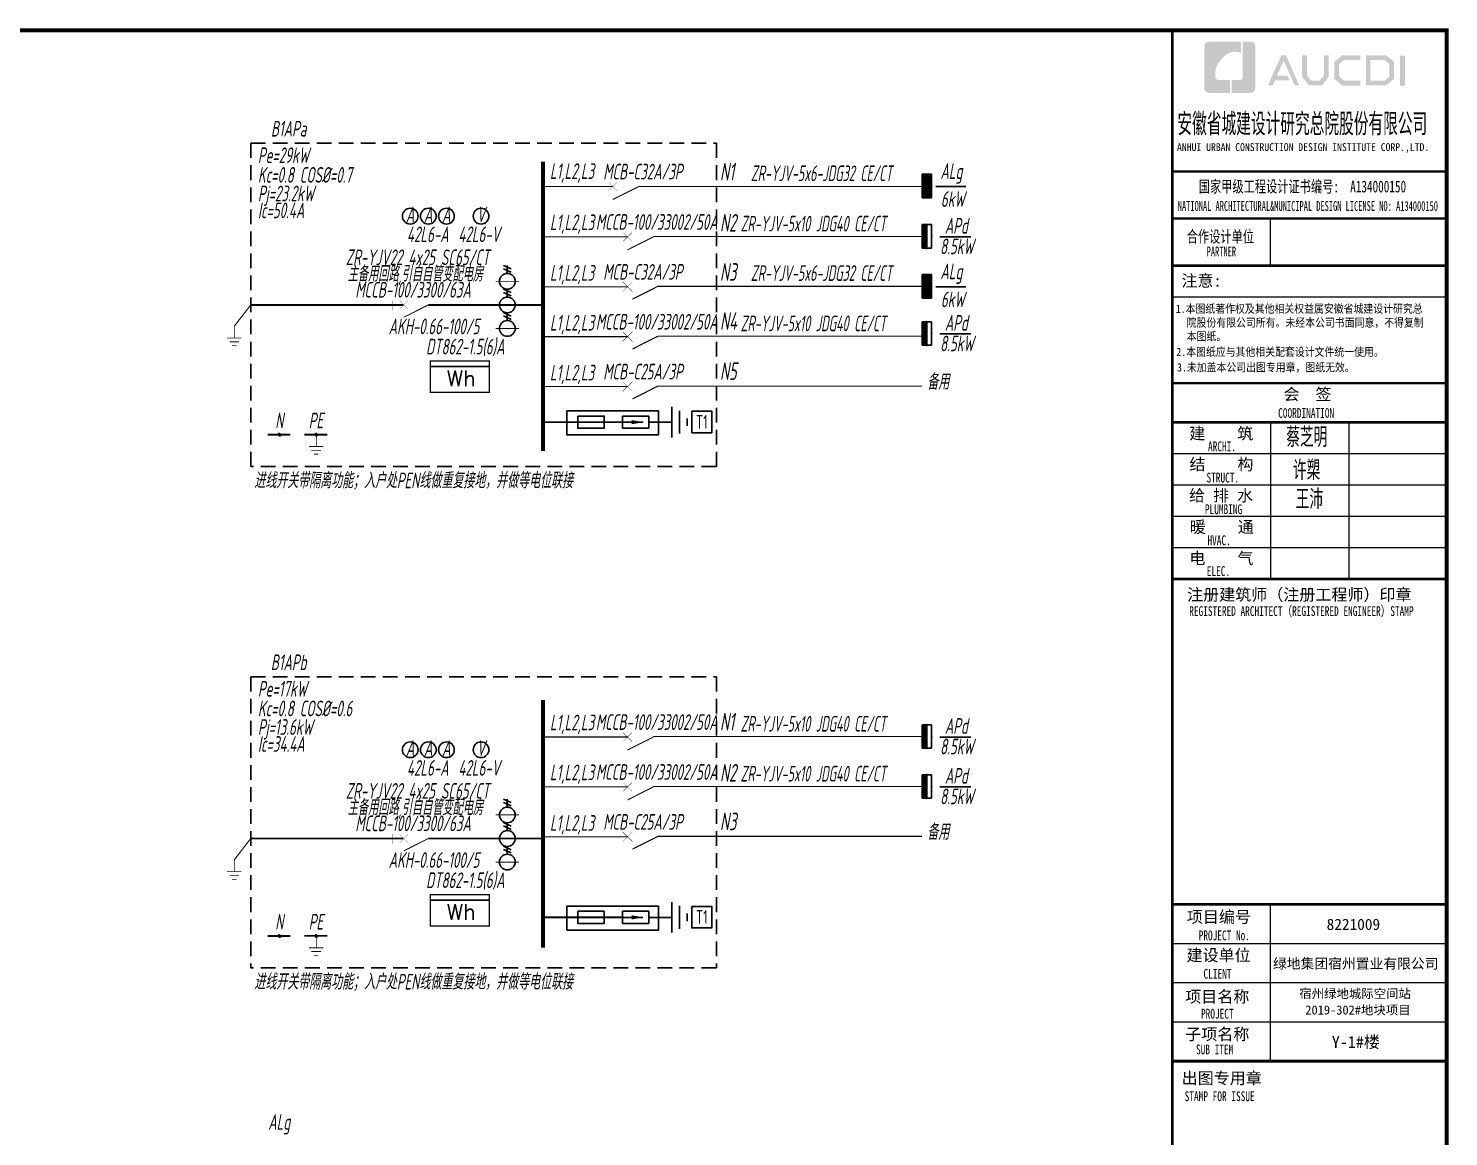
# Model space of a CAD drawing. Extents: x 3753737 to 4713801, y -857380 to 24339.
# Drawn here: x 4157610 to 4193861, y -659077 to -630804 of the extents above; entities that cross this region are included whole.
import ezdxf
from ezdxf.enums import TextEntityAlignment as Align

# ---------------------------------------------------------------- set-up
doc = ezdxf.new("R2010")
doc.units = 0
doc.header["$LTSCALE"] = 1000
doc.header["$MEASUREMENT"] = 0
doc.linetypes.add('DASH', pattern=[0.35, 0.25, -0.1])
doc.linetypes.add('DASH4', pattern=[0.1875, 0.125, -0.0625])
doc.layers.get('0').update_dxf_attribs({"linetype": 'CONTINUOUS'})
for name, color, linetype in [('!!电气', 1, 'CONTINUOUS'), ('DIM-照明', 7, 'CONTINUOUS'), ('ELEMENT', 3, 'CONTINUOUS'), ('EQUIP-箱柜', 3, 'CONTINUOUS'), ('PUB_TITLE', 4, 'CONTINUOUS'), ('WIRE-消防', 4, 'CONTINUOUS'), ('WIRE-照明', 2, 'CONTINUOUS'), ('图签文字', 4, 'CONTINUOUS'), ('照明平面文字层', 3, 'CONTINUOUS')]:
    doc.layers.add(name, color=color, linetype=linetype)
doc.layers.add('图框', color=147, linetype='CONTINUOUS', lineweight=20)
doc.layers.add('图签', color=147, linetype='CONTINUOUS', lineweight=18)
doc.styles.add('_SIMPLEX', font='SIMPLEX.shx', dxfattribs={"width": 0.8, "bigfont": 'GBCBIG.shx'})
doc.styles.add('_TCH_LABEL', font='COMPLEX', dxfattribs={"bigfont": 'GBCBIG'})
doc.styles.add('HT', font='simhei.ttf')
doc.styles.add('HZTXT', font='gbeitc.shx', dxfattribs={"width": 0.8, "height": 400, "bigfont": 'hztxt.shx'})
doc.styles.get("Standard").update_dxf_attribs({"font": 'gbenor.shx', "bigfont": 'gbcbig.shx'})
doc.styles.add('TSSD_Dimension', font='Tssdeng.shx', dxfattribs={"width": 0.7, "bigfont": 'tssdchn.shx'})
doc.styles.add('宋体', font='', dxfattribs={"height": 4})
doc.styles.add('建筑图签-1', font='simhei.ttf', dxfattribs={"width": 0.7})
doc.styles.add('建筑图签-2', font='TXT.shx', dxfattribs={"width": 0.5, "bigfont": 'HZTXT.shx'})
doc.styles.get('宋体').set_extended_font_data('SimSun')

# ---------------------------------------------------------------- blocks, each defined once
blk = doc.blocks.new('0114')
at = {"color": 3, "linetype": 'Continuous', "const_width": 0.3}
for points in [[(0, 0), (0, -4.58)], [(-2.75, -4.58), (2.75, -4.58)], [(-1.83, -6.01), (1.83, -6.01)], [(-0.86, -7.5), (0.86, -7.5)]]:
    blk.add_lwpolyline(points, dxfattribs=at)
blk = doc.blocks.new('*X28')
at = {"color": 0}
for p, q in [((197.1, 124.2), (199.7, 126.7)), ((197.2, 123.8), (200.1, 126.7)), ((197.2, 124.6), (199.2, 126.7)), ((197.3, 123.4), (200.4, 126.6)), ((197.3, 125.2), (198.6, 126.5)), ((197.4, 123.1), (200.7, 126.5)), ((197.5, 122.9), (201, 126.3)), ((197.7, 122.6), (201.2, 126.1)), ((197.9, 122.4), (201.4, 125.9)), ((198.1, 122.2), (201.6, 125.7)), ((198.4, 122), (201.8, 125.4)), ((198.7, 121.9), (201.9, 125.2)), ((199, 121.8), (202, 124.8)), ((199.4, 121.7), (202.1, 124.5)), ((199.8, 121.7), (202.1, 124.1)), ((200.3, 121.8), (202, 123.5)), ((201.2, 122.3), (201.6, 122.7))]:
    blk.add_line(p, q, dxfattribs=at)
blk = doc.blocks.new('HC000089')
at = {"color": 4, "linetype": 'Continuous', "const_width": 0.2}
blk.add_lwpolyline([(-1.8, -1.8, 0.198912), (0, -2.5, 0.198912), (1.8, -1.8, 0.198912), (2.5, 0, 0.198912), (1.8, 1.8, 0.198912), (0, 2.5, 0.198912), (-1.8, 1.8, 0.198912), (-2.5, 0, 0.198912)], format="xyb", close=True, dxfattribs=at)
at = {"color": 4}
blk.add_blockref('*X28', (-199.6, -124.2), dxfattribs=at)
blk = doc.blocks.new('A$C7C37685A')
at = {"layer": 'ELEMENT'}
for p, q in [((1135, -260), (1135, 260)), ((294, 104), (294, -104)), ((745, 104), (294, 104)), ((641, 0), (294, 0)), ((745, -104), (745, 104)), ((1264, -195), (1264, 195)), ((1394, -65), (1394, 65)), ((294, -104), (745, -104))]:
    blk.add_line(p, q, dxfattribs=at)
for points in [[(294, 0), (0, 0)], [(745, 0), (1135, 0)]]:
    blk.add_lwpolyline(points, dxfattribs=at)
for points in [[(658, 0), (450, -35), (450, 35), (658, 0)], [(450, 35), (658, 0), (450, -35), (450, 35)], [(450, -35), (450, 35), (658, 0), (450, 35)]]:
    blk.add_solid(points, dxfattribs=at)
blk = doc.blocks.new('A$C64190E90')
at = {"layer": 'DIM-照明', "color": 3}
blk.add_lwpolyline([(0, 104), (450, 104), (450, -104), (0, -104)], close=True, dxfattribs=at)
at = {"layer": 'DIM-照明'}
blk.add_blockref('A$C7C37685A', (466, 0), dxfattribs=at)
blk = doc.blocks.new('A$C5F6A5641')
at = {"layer": 'WIRE-照明', "color": 3}
for p, q in [((0, 0), (2337, 0)), ((0, -611), (0, 0)), ((2337, 0), (2337, -611)), ((2337, -611), (0, -611))]:
    blk.add_line(p, q, dxfattribs=at)
blk = doc.blocks.new('1107AA')
at = {"color": 3, "linetype": 'Continuous'}
for points, const_width in [([(0, -7.5), (-3.79, 0)], 0.3), ([(-1.25, 1.25), (1.25, -1.25)], 0.1), ([(1.25, 1.25), (-1.25, -1.25)], 0.1)]:
    blk.add_lwpolyline(points, dxfattribs=dict(at, const_width=const_width))
blk = doc.blocks.new('*X9')
at = {"color": 0}
for p, q in [((-250, 33), (-183, 100)), ((-250, 68), (-218, 100)), ((-247, 0), (-147, 100)), ((-212, 0), (-112, 100)), ((-177, 0), (-77, 100)), ((-141, 0), (-41, 100)), ((-106, 0), (-6, 100)), ((-71, 0), (29, 100)), ((-35, 0), (65, 100)), ((0, 0), (100, 100)), ((35, 0), (135, 100)), ((71, 0), (171, 100)), ((106, 0), (206, 100)), ((141, 0), (241, 100)), ((177, 0), (250, 73)), ((212, 0), (250, 38)), ((247, 0), (250, 3))]:
    blk.add_line(p, q, dxfattribs=at)
blk = doc.blocks.new('$equip$00001414')
for p, q in [((0.75, 0.6), (-0.75, 0.6)), ((-0.75, 0.6), (-0.75, 0)), ((-0.75, 0.3), (0.75, 0.3)), ((-0.75, 0), (0.75, 0)), ((0.75, 0), (0.75, 0.6))]:
    blk.add_line(p, q)
at = {"const_width": 0.3}
blk.add_lwpolyline([(-0.75, 0.15), (0.75, 0.15)], dxfattribs=at)
for p in [(-0.75, 0.3), (0, 0.6), (0, 0), (0.75, 0.3)]:
    blk.add_point(p)
at = {"xscale": 0.00300000000061118, "yscale": 0.00300000000061118, "zscale": 0.00300000000061118}
blk.add_blockref('*X9', (0, 0), dxfattribs=at)
at = {"style": '_TCH_LABEL', "flags": 9}
blk.add_attdef('A', (0, 0), '', height=0.00002, dxfattribs=at)
blk = doc.blocks.new('0923')
at = {"color": 3, "linetype": 'Continuous'}
for p, q in [((-5, -3.75), (-2.5, -3.75)), ((-4.61, -5), (-3.5, -2.5)), ((-3.56, -5), (-2.45, -2.5)), ((2.5, -3.75), (5, -3.75)), ((2.89, -5), (4, -2.5)), ((3.94, -5), (5.05, -2.5)), ((10, -3.75), (12.5, -3.75)), ((10.39, -5), (11.5, -2.5)), ((11.44, -5), (12.55, -2.5))]:
    blk.add_line(p, q, dxfattribs=at)
at = {"color": 3, "linetype": 'Continuous', "const_width": 0.3}
for points in [[(-7.5, 0), (-7.5, -7.5)], [(0, 0), (0, -7.5)], [(7.5, 0), (7.5, -7.5)]]:
    blk.add_lwpolyline(points, dxfattribs=at)
at = {"color": 3, "linetype": 'Continuous'}
for centre in [(-7.5, -3.75), (0, -3.75), (7.5, -3.75)]:
    blk.add_circle(centre, 2.5, dxfattribs=at)
blk = doc.blocks.new('$element$00000586')
blk.add_line((0.173, 0), (0.173, -1))
at = {"const_width": 0.0233}
blk.add_lwpolyline([(-0.267, 0), (0.267, 0), (0.267, -1), (-0.267, -1), (-0.267, 0)], dxfattribs=at)
at = {"style": '_SIMPLEX'}
blk.add_text('Wh', height=0.2667, rotation=270, dxfattribs=at).set_placement((-0.161, -0.281))
at = {"flags": 9}
blk.add_attdef('S', (0, 0), '', height=0.00000667, dxfattribs=at)
blk.add_attdef('S', (0, 0), '', height=0.00000667, dxfattribs=at)
blk.add_attdef('S', (0, 0), '', height=0.00000667, dxfattribs=at)
blk = doc.blocks.new('*X7')
at = {"color": 0}
for p, q in [((-250, 33), (-83, 200)), ((-250, 68), (-118, 200)), ((-250, 104), (-154, 200)), ((-250, 139), (-189, 200)), ((-250, 174), (-224, 200)), ((-247, 0), (-47, 200)), ((-212, 0), (-12, 200)), ((-177, 0), (23, 200)), ((-141, 0), (59, 200)), ((-106, 0), (94, 200)), ((-71, 0), (129, 200)), ((-35, 0), (165, 200)), ((0, 0), (200, 200)), ((35, 0), (235, 200)), ((71, 0), (250, 179)), ((106, 0), (250, 144)), ((141, 0), (250, 109)), ((177, 0), (250, 73)), ((212, 0), (250, 38)), ((247, 0), (250, 3))]:
    blk.add_line(p, q, dxfattribs=at)
blk = doc.blocks.new('$equip$00001421')
for p, q in [((0.75, 0.6), (-0.75, 0.6)), ((-0.75, 0.6), (-0.75, 0)), ((-0.75, 0), (0.75, 0)), ((0.75, 0), (0.75, 0.6))]:
    blk.add_line(p, q)
at = {"const_width": 0.6}
blk.add_lwpolyline([(-0.75, 0.3), (0.75, 0.3)], dxfattribs=at)
for p in [(-0.75, 0.3), (0, 0.6), (0, 0), (0.75, 0.3)]:
    blk.add_point(p)
at = {"xscale": 0.00300000000061118, "yscale": 0.00300000000061118, "zscale": 0.00300000000061118}
blk.add_blockref('*X7', (0, 0), dxfattribs=at)
at = {"style": '_TCH_LABEL', "flags": 9}
blk.add_attdef('A', (0, 0), '', height=0.00002, dxfattribs=at)
blk = doc.blocks.new('院标1')
h = blk.add_hatch(color=150)
h.dxf.hatch_style = 1
h.set_gradient(color1=(33, 113, 253), color2=(33, 113, 253), tint=1, name='INVCURVED')
edge = h.paths.add_edge_path()
edge.add_spline(control_points=[(116373, 648379), (116379, 648379), (116382, 648379), (116391, 648379), (116391, 648379), (116391, 648379), (116616, 648379), (116616, 648379), (116616, 648379), (116616, 648379), (116616, 648054), (116616, 648054), (116616, 648054), (116616, 648054), (116108, 648054), (116108, 648054), (116108, 648054), (116028, 648054), (115963, 648111), (115963, 648199), (115963, 648199), (115963, 648199), (115963, 649215), (115963, 649215), (115963, 649215), (115963, 649295), (116018, 649360), (116108, 649360), (116108, 649360), (116108, 649360), (116897, 649360), (116897, 649360), (116897, 649360), (116897, 649360), (116897, 649080), (116897, 649080), (116897, 649080), (116897, 649080), (116566, 649140), (116356, 648859), (116356, 648859), (116245, 648719), (116240, 648545), (116247, 648466), (116247, 648466), (116254, 648386), (116247, 648466), (116247, 648466), (116247, 648466), (116247, 648466), (116258, 648374), (116373, 648379)], knot_values=[0, 0, 0, 0, 0.071429, 0.071429, 0.071429, 0.107143, 0.142857, 0.142857, 0.142857, 0.178571, 0.214286, 0.214286, 0.214286, 0.25, 0.285714, 0.285714, 0.285714, 0.321429, 0.357143, 0.357143, 0.357143, 0.392857, 0.428571, 0.428571, 0.428571, 0.464286, 0.5, 0.5, 0.5, 0.535714, 0.571429, 0.571429, 0.571429, 0.607143, 0.642857, 0.642857, 0.642857, 0.678571, 0.714286, 0.714286, 0.714286, 0.75, 0.785714, 0.785714, 0.785714, 0.821429, 0.857143, 0.857143, 0.857143, 0.928571, 1, 1, 1, 1], degree=3, periodic=0)
h = blk.add_hatch(color=150)
h.dxf.hatch_style = 1
h.set_gradient(color1=(33, 113, 253), color2=(33, 113, 253), tint=1, name='INVCURVED')
edge = h.paths.add_edge_path()
edge.add_spline(control_points=[(117268, 649215), (117268, 649215), (117268, 648199), (117268, 648199), (117268, 648199), (117268, 648114), (117212, 648054), (117123, 648054), (117123, 648054), (117123, 648054), (116663, 648054), (116663, 648054), (116663, 648054), (116663, 648054), (116663, 648379), (116663, 648379), (116663, 648379), (116663, 648379), (116865, 648379), (116865, 648379), (116865, 648379), (116907, 648379), (116941, 648413), (116941, 648455), (116941, 648455), (116941, 648455), (116941, 649360), (116941, 649360), (116941, 649360), (116941, 649360), (117123, 649360), (117123, 649360), (117123, 649360), (117204, 649360), (117268, 649306), (117268, 649215)], knot_values=[0, 0, 0, 0, 0.1, 0.1, 0.1, 0.15, 0.2, 0.2, 0.2, 0.25, 0.3, 0.3, 0.3, 0.35, 0.4, 0.4, 0.4, 0.45, 0.5, 0.5, 0.5, 0.55, 0.6, 0.6, 0.6, 0.65, 0.7, 0.7, 0.7, 0.75, 0.8, 0.8, 0.8, 0.9, 1, 1, 1, 1], degree=3, periodic=0)
blk = doc.blocks.new('A$C190A5FEA')
at = {"layer": 'PUB_TITLE'}
h = blk.add_hatch(color=4, dxfattribs=at)
h.paths.add_polyline_path([(-1192, -642), (-1066, -642), (-1066, -1412), (-1192, -1412)])
h.paths.add_polyline_path([(-1944, -758), (-1944, -1284), (-1584, -1284), (-1460, -1177), (-1460, -859), (-1580, -758)], flags=16)
h.paths.add_polyline_path([(-2062, -640), (-2062, -1402), (-1540, -1402), (-1341, -1232), (-1341, -804), (-1537, -640)])
h.paths.add_polyline_path([(-2205, -636), (-2205, -752), (-2612, -752), (-2745, -863), (-2745, -1182), (-2612, -1285), (-2203, -1285), (-2203, -1407), (-2667, -1407), (-2869, -1232), (-2869, -804), (-2671, -636)])
h.paths.add_polyline_path([(-3688, -638), (-3568, -638), (-3568, -1149), (-3454, -1280), (-3243, -1280), (-3129, -1149), (-3129, -638), (-3015, -638), (-3015, -1186), (-3179, -1403), (-3517, -1403), (-3688, -1184)])
h.paths.add_polyline_path([(-4220, -640), (-4103, -640), (-3761, -1404), (-3877, -1404), (-4158, -770), (-4333, -1158), (-4062, -1158), (-4001, -1273), (-4382, -1273), (-4441, -1406), (-4564, -1406)])
for points, const_width in [([(-7000, -6000), (0, -6000)], 70), ([(-7000, -6801), (0, -6801)], 35)]:
    blk.add_lwpolyline(points, dxfattribs=dict(const_width=const_width))
at = {"layer": '图框'}
for p, q in [((-7000, -3600), (0, -3600)), ((-7000, -3600), (0, -3600)), ((-7000, -4800), (0, -4800))]:
    blk.add_line(p, q, dxfattribs=at)
for points, const_width in [([(-7000, -57400), (-7000, 0)], 70), ([(-7000, -3600), (0, -3600)], 60), ([(-7000, -4800), (0, -4800)], 60), ([(-7000, -4800), (0, -4800)], 60), ([(-4500, -4800), (-4500, -6000)], 35), ([(-7000, -6000), (0, -6000)], 60), ([(-6992, -9000), (8, -9000)], 60), ([(-6992, -10000), (8, -10000)], 70), ([(-6992, -10000), (8, -10000)], 70), ([(-4492, -10000), (-4492, -14000)], 35), ([(-2492, -10000), (-2492, -14000)], 35), ([(-6992, -10800), (8, -10800)], 35), ([(-6992, -11600), (8, -11600)], 35), ([(-6992, -12400), (8, -12400)], 35), ([(-6992, -13200), (8, -13200)], 35), ([(-6992, -14000), (8, -14000)], 70), ([(-7000, -22300), (0, -22300)], 70), ([(-7000, -22300), (0, -22300)], 70), ([(-4500, -26300), (-4500, -22300)], 35), ([(-7000, -23300), (0, -23300)], 35), ([(-7000, -24300), (0, -24300)], 35), ([(-7000, -25300), (0, -25300)], 35), ([(0, -26300), (-7000, -26300)], 70)]:
    blk.add_lwpolyline(points, dxfattribs=dict(at, const_width=const_width))
blk.add_blockref('院标1', (-122149, -649649))
at = {"layer": 'PUB_TITLE', "style": 'HT', "width": 0.88}
for s, p in [('1.本图纸著作权及其他相关权益属安徽省城建设计研究总', (-6914, -7207)), ('院股份有限公司所有。未经本公司书面同意，不得复制', (-6635, -7561)), ('本图纸。', (-6635, -7911)), (' 2.本图纸应与其他相关配套设计文件统一使用。 ', (-7025, -8308)), ('3.未加盖本公司出图专用章，图纸无效。', (-6882, -8702))]:
    blk.add_text(s, height=210, dxfattribs=at).set_placement(p)
at = {"layer": '图签', "color": 154, "style": '宋体'}
for s, height, p in [('8221009', 286.7, (-3063, -22952)), ('绿地集团宿州置业有限公司', 258.01, (-4432, -23938)), ('宿州绿地城际空间站', 232.2, (-3762, -24691)), ('2019-302#地块项目', 232.21, (-3608, -25109))]:
    blk.add_text(s, height=height, dxfattribs=at).set_placement(p)
at = {"layer": '图签文字', "color": 7, "style": '建筑图签-1'}
for s, height, width, p in [('安徽省城建设计研究总院股份有限公司', 500, 0.55, (-6872, -2623)), ('国家甲级工程设计证书编号:  A134000150', 300, 0.7, (-6328, -4133)), ('合作设计单位', 300, 0.7, (-6635, -5410))]:
    blk.add_text(s, height=height, dxfattribs=dict(at, width=width)).set_placement(p)
at = {"layer": '图签文字', "linetype": 'Continuous', "style": '建筑图签-1', "width": 0.91}
blk.add_text('ANHUI URBAN CONSTRUCTION DESIGN INSTITUTE CORP.,LTD.', height=200, dxfattribs=at).set_placement((-6882, -3078))
at = {"layer": '图签文字', "style": '建筑图签-1'}
for s, width, p in [('NATIONAL ARCHITECTURAL&MUNICIPAL DESIGN LICENSE NO: A134000150', 0.6, (-6863, -4605)), ('PARTNER', 0.6, (-6125, -5766)), ('COORDINATION', 0.7, (-4300, -9887)), ('ARCHI.', 0.7, (-6091, -10738)), ('STRUCT.', 0.7, (-6130, -11535)), ('PLUMBING', 0.7, (-6171, -12342)), ('HVAC.', 0.7, (-6106, -13135)), ('ELEC.', 0.7, (-6122, -13920)), ('REGISTERED ARCHITECT（REGISTERED ENGINEER）STAMP', 0.7, (-6571, -14941)), ('PROJECT No.', 0.7, (-6330, -23215, -1799)), ('CLIENT', 0.7, (-6206, -24194)), ('PROJECT', 0.7, (-6271, -25213)), ('SUB ITEM', 0.7, (-6398, -26124)), ('STAMP FOR ISSUE', 0.7, (-6687, -27319))]:
    blk.add_text(s, height=250, dxfattribs=dict(at, width=width)).set_placement(p)
at = {"layer": '图签文字', "color": 7, "style": '建筑图签-1'}
for s, p in [('注意:', (-6769, -6537)), ('会  签', (-4165, -9432)), ('建    筑', (-6570, -10433)), ('结    构', (-6566, -11221)), ('给 排 水', (-6575, -12015)), ('暖    通', (-6557, -12818)), ('电    气', (-6567, -13618)), ('注册建筑师（注册工程师）印章', (-6625, -14546)), ('项目编号', (-6632, -22768)), ('建设单位', (-6640, -23745)), ('项目名称', (-6673, -24803)), ('子项名称', (-6673, -25760)), ('出图专用章', (-6764, -26882))]:
    blk.add_text(s, height=300, dxfattribs=at).set_placement(p)
at = {"layer": '图签文字', "color": 1, "style": '建筑图签-2', "width": 0.7}
for s, p in [('蔡芝明', (-4094, -10629)), ('许槊', (-3925, -11472)), ('王沛', (-3854, -12213))]:
    blk.add_text(s, height=500, dxfattribs=at).set_placement(p)
at = {"layer": '图签文字', "color": 2, "style": '建筑图签-1'}
blk.add_text('Y-1#楼', height=300, dxfattribs=at).set_placement((-2931, -25959))

msp = doc.modelspace()

# ---------------------------------------------------------------- linework, layer by layer
at = {"color": 3, "linetype": 'Continuous'}
for points, const_width in [([(4172778.5, -637520.3), (4173028.5, -637270.3)], 10), ([(4172778.5, -637270.3), (4173028.5, -637520.3)], 10), ([(4173675, -637384.4), (4173028.5, -637711.2)], 30), ([(4166901.9, -637740.8), (4166901.9, -637992.1)], 10), ([(4172778.5, -638793.2), (4173028.5, -638543.2)], 10), ([(4172778.5, -638543.2), (4173028.5, -638793.2)], 10), ([(4173675, -638657.4), (4173028.5, -638984.2)], 30), ([(4172778.5, -640066.2), (4173028.5, -639816.2)], 10), ([(4172778.5, -639816.2), (4173028.5, -640066.2)], 10), ([(4173675, -639930.4), (4173028.5, -640257.2)], 30), ([(4166901.9, -651354.5), (4166901.9, -651605.8)], 10), ([(4172778.5, -651553.7), (4173028.5, -651303.7)], 10), ([(4172778.5, -651303.7), (4173028.5, -651553.7)], 10), ([(4173675, -651417.8), (4173028.5, -651744.6)], 30)]:
    msp.add_lwpolyline(points, dxfattribs=dict(at, const_width=const_width))
at = {"layer": 'DIM-照明', "color": 3, "linetype": 'DASH4', "ltscale": 3}
for p, q in [((4163285.5, -633733.6), (4175169.7, -633733.6)), ((4163285.5, -633733.6), (4163285.5, -641983.3)), ((4175169.7, -633733.6), (4175169.7, -641983.3)), ((4175169.7, -641983.3), (4163285.5, -641983.3)), ((4163285.5, -647347.3), (4175169.7, -647347.3)), ((4163285.5, -647347.3), (4163285.5, -654772.9)), ((4175169.7, -647347.3), (4175169.7, -654772.9)), ((4175169.7, -654772.9), (4163285.5, -654772.9))]:
    msp.add_line(p, q, dxfattribs=at)
at = {"layer": 'DIM-照明', "color": 7}
for p, q in [((4180770.6, -634837.5), (4181534.4, -634837.5)), ((4180872.4, -636122.3), (4181664.9, -636122.3)), ((4180770.6, -637395.3), (4181534.4, -637395.3)), ((4180872.4, -638598.6), (4181664.9, -638598.6)), ((4180872.4, -648882.7), (4181664.9, -648882.7)), ((4180872.4, -650155.7), (4181664.9, -650155.7))]:
    msp.add_line(p, q, dxfattribs=at)
at = {"layer": 'DIM-照明', "color": 3, "const_width": 100}
for points in [[(4170747.4, -634206.6), (4170747.4, -641586.6)], [(4170747.4, -647939.3), (4170747.4, -654257.7)]]:
    msp.add_lwpolyline(points, dxfattribs=at)
at = {"layer": 'DIM-照明', "color": 3, "linetype": 'Continuous'}
for points, const_width in [([(4170747.4, -634837.5), (4172529.4, -634837.5)], 28.8), ([(4173186.4, -634837.5), (4180422.1, -634837.5)], 28.8), ([(4170747.4, -636122.3), (4172903.5, -636122.3)], 28.8), ([(4173556.6, -636110.5), (4180422.1, -636110.5)], 28.8), ([(4170747.4, -637395.3), (4172903.5, -637395.3)], 28.8), ([(4173675, -637384.4), (4173967.3, -637384.4)], 28.8), ([(4173778.2, -637383.5), (4180422.1, -637383.5)], 28.8), ([(4162865.9, -638400.3), (4163285.5, -637857.8)], 28.8), ([(4163285.5, -637857.8), (4167179.8, -637857.8)], 49.9), ([(4167817.8, -637857.8), (4170696.1, -637857.8)], 49.9), ([(4170747.4, -638668.2), (4172903.5, -638668.2)], 28.8), ([(4173675, -638657.4), (4173967.3, -638657.4)], 28.8), ([(4173778.2, -638656.5), (4180422.1, -638656.5)], 28.8), ([(4170747.4, -639941.2), (4172903.5, -639941.2)], 28.8), ([(4173675, -639930.4), (4173967.3, -639930.4)], 28.8), ([(4173778.2, -639929.4), (4180422.1, -639929.4)], 28.8), ([(4170747.4, -640849.5), (4172800.1, -640849.5)], 47.2), ([(4163718.3, -641170.3), (4164298.8, -641170.3)], 47.5), ([(4164655.8, -641166.2), (4165236.2, -641166.2)], 47.5), ([(4170747.4, -648882.7), (4172903.5, -648882.7)], 28.8), ([(4173556.6, -648870.9), (4180422.1, -648870.9)], 28.8), ([(4170747.4, -650155.7), (4172903.5, -650155.7)], 28.8), ([(4173556.6, -650143.9), (4180422.1, -650143.9)], 28.8), ([(4170747.4, -651428.7), (4172903.5, -651428.7)], 28.8), ([(4173675, -651417.8), (4173967.3, -651417.8)], 28.8), ([(4173778.2, -651416.9), (4180422.1, -651416.9)], 28.8), ([(4162865.9, -652014), (4163285.5, -651471.5)], 28.8), ([(4163285.5, -651471.5), (4167179.8, -651471.5)], 49.9), ([(4167817.8, -651471.5), (4170696.1, -651471.5)], 49.9), ([(4170747.4, -653484), (4172800.1, -653484)], 47.2), ([(4163718.3, -653960), (4164298.8, -653960)], 47.5), ([(4164655.8, -653955.9), (4165236.2, -653955.9)], 47.5)]:
    msp.add_lwpolyline(points, dxfattribs=dict(at, const_width=const_width))
at = {"layer": 'ELEMENT', "linetype": 'ByBlock'}
for centre in [(4167356.7, -635593.9), (4167818.7, -635593.9), (4168280.8, -635593.9), (4169164.1, -635593.9), (4167356.7, -649207.6), (4167818.7, -649207.6), (4168280.8, -649207.6), (4169164.1, -649207.6)]:
    msp.add_circle(centre, 201, dxfattribs=at)
at = {"layer": '图框', "const_width": 100}
msp.add_lwpolyline([(4193811, -688253.6), (4193811, -630853.6), (4113211, -630853.6), (4113211, -688253.6)], close=True, dxfattribs=at)
at = {"layer": '照明平面文字层', "color": 7}
for points in [[(4174540.2, -640570.4), (4175054.2, -640570.4), (4175054.2, -641118.2), (4174540.2, -641118.2)], [(4174540.2, -653204.9), (4175054.2, -653204.9), (4175054.2, -653752.7), (4174540.2, -653752.7)]]:
    msp.add_lwpolyline(points, close=True, dxfattribs=at)

# ---------------------------------------------------------------- block references
at = {"layer": '!!电气', "color": 2}
msp.add_blockref('A$C190A5FEA', (4193811, -630853.6), dxfattribs=at)
at = {"layer": 'DIM-照明', "linetype": 'Continuous', "rotation": 90}
for p, xscale, yscale, zscale in [((4172529.4, -634837.5), 87.60960006713867, 87.60960006713867, 87.60960006713867), ((4172903.5, -636122.3), 87.60960006713867, 87.60960006713867, 87.60960006713867), ((4167193.6, -637857.8), 83.2291202545166, 83.2291202545166, 83.2291202545166), ((4172903.5, -648882.7), 87.60960006713867, 87.60960006713867, 87.60960006713867), ((4172903.5, -650155.7), 87.60960006713867, 87.60960006713867, 87.60960006713867), ((4167193.6, -651471.5), 83.2291202545166, 83.2291202545166, 83.2291202545166)]:
    msp.add_blockref('1107AA', p, dxfattribs=dict(at, xscale=xscale, yscale=yscale, zscale=zscale))
at = {"layer": 'DIM-照明', "color": 3, "linetype": 'Continuous', "xscale": -66.50000000000003, "yscale": 66.5, "zscale": 66.49999999999999, "rotation": 1.643353773062017e-06}
for p in [(4162865.9, -638400.3), (4162865.9, -652014)]:
    msp.add_blockref('0114', p, dxfattribs=at)
at = {"layer": 'DIM-照明', "xscale": 14.62999999523163, "yscale": 14.62999999523163, "zscale": 14.62999999523163}
for p in [(4164020.5, -641170.5), (4164957, -641170.5), (4164020.5, -653960.1), (4164957, -653960.1)]:
    msp.add_blockref('HC000089', p, dxfattribs=at)
at = {"layer": 'DIM-照明', "linetype": 'DASH', "xscale": -66.50000000000003, "yscale": 66.5, "zscale": 66.49999999999999, "rotation": 1.643353773062017e-06}
for p in [(4164956.9, -641166.2), (4164956.9, -653955.9)]:
    msp.add_blockref('0114', p, dxfattribs=at)
at = {"layer": 'ELEMENT', "linetype": 'ByBlock'}
for name, p, xscale, yscale, zscale, rotation in [('0923', (4169534.2, -637857.8), 80.11444089422005, 80.11444089422005, 80.11444089422005, 89.9999984630715), ('$element$00000586', (4167872.1, -639689.8), 1499.999999996973, 1499.999999996973, 1499.999999996973, 90), ('0923', (4169534.2, -651471.5), 80.11444089422005, 80.11444089422005, 80.11444089422005, 89.9999984630715), ('$element$00000586', (4167872.1, -653303.5), 1499.999999996973, 1499.999999996973, 1499.999999996973, 90)]:
    msp.add_blockref(name, p, dxfattribs=dict(at, xscale=xscale, yscale=yscale, zscale=zscale, rotation=rotation))
at = {"layer": 'EQUIP-箱柜', "xscale": 400, "yscale": 400, "zscale": 400}
for name, p, rotation in [('$equip$00001421', (4180662.1, -634825.7), 90), ('$equip$00001414', (4180422.1, -636110.5), 270), ('$equip$00001421', (4180662.1, -637383.5), 90), ('$equip$00001414', (4180422.1, -638586.8), 270), ('$equip$00001414', (4180422.1, -648870.9), 270), ('$equip$00001414', (4180422.1, -650143.9), 270)]:
    msp.add_blockref(name, p, dxfattribs=dict(at, rotation=rotation))
at = {"layer": 'WIRE-消防'}
for p in [(4171354.9, -640561.4), (4171354.9, -653195.9)]:
    msp.add_blockref('A$C5F6A5641', p, dxfattribs=at)
at = {"layer": 'WIRE-照明', "xscale": 1.5, "yscale": 1.5, "zscale": 1.5}
for p in [(4171633.2, -640849.5), (4171633.2, -653484)]:
    msp.add_blockref('A$C64190E90', p, dxfattribs=at)

# ---------------------------------------------------------------- texts
at = {"layer": 'DIM-照明', "color": 7, "linetype": 'Continuous', "style": 'HZTXT'}
for s, width, p in [('B1APa', 0.7, (4164253.2, -633362.7)), ('ZR-YJV-5x6-JDG32 CE/CT', 0.654, (4177854.5, -634498.9)), ('ZR-YJV-5x10 JDG40 CE/CT', 0.654, (4177644.1, -635783.7)), ('ZR-YJV22 4x25 SC65/CT', 0.7, (4167543.6, -636642.2)), ('主备用回路,引自自管变配电房', 0.65, (4167484.9, -637087.7)), ('ZR-YJV-5x6-JDG32 CE/CT', 0.654, (4177854.5, -637044.9)), ('MCCB-100/3300/63A', 0.7, (4167428.7, -637471.5)), ('ZR-YJV-5x10 JDG40 CE/CT', 0.654, (4177644.1, -638329.6)), ('B1APb', 0.7, (4164253.2, -646976.4)), ('ZR-YJV-5x10 JDG40 CE/CT', 0.654, (4177644.1, -648544.1)), ('ZR-YJV-5x10 JDG40 CE/CT', 0.654, (4177644.1, -649817.1)), ('ZR-YJV22 4x25 SC65/CT', 0.7, (4167543.6, -650255.9)), ('主备用回路,引自自管变配电房', 0.65, (4167484.9, -650701.4)), ('MCCB-100/3300/63A', 0.7, (4167428.7, -651085.2)), ('ALg', 0.7, (4164012.2, -658761.2))]:
    msp.add_text(s, height=400, dxfattribs=dict(at, width=width)).set_placement(p, align=Align.MIDDLE)
at = {"layer": 'DIM-照明', "color": 7, "linetype": 'Continuous', "style": 'HZTXT', "width": 0.7}
for s, p in [('Pe=29kW', (4163468.9, -634238.7)), ('Kc=0.8 COS%%C=0.7', (4163468.9, -634740.3)), ('L1,L2,L3', (4170923.3, -634645.5)), ('MCB-C32A/3P', (4172283.7, -634656.8)), ('Pj=23.2kW', (4163468.9, -635214.3)), ('Ic=50.4A', (4163468.9, -635646.2)), ('L1,L2,L3', (4170923.3, -635950.6)), ('MCCB-100/33002/50A', (4172095.6, -635941.6)), ('L1,L2,L3', (4170923.3, -637240)), ('MCB-C32A/3P', (4172283.7, -637214.5)), ('AKH-0.66-100/5', (4166805.3, -638607.5)), ('L1,L2,L3', (4170923.3, -638513)), ('MCCB-100/33002/50A', (4172095.6, -638487.5)), ('DT862-1.5(6)A', (4167760.6, -639122.3)), ('L1,L2,L3', (4170923.3, -639786)), ('MCB-C25A/3P', (4172283.7, -639760.5)), ('N', (4163910.8, -641007.6)), ('PE', (4164764.8, -641007.6)), ('进线开关带隔离功能；入户处PEN线做重复接地，并做等电位联接', (4163373.2, -642536.8)), ('Pe=17kW', (4163468.9, -647852.4)), ('Kc=0.8 COS%%C=0.6', (4163468.9, -648354)), ('Pj=13.6kW', (4163468.9, -648828)), ('L1,L2,L3', (4170923.3, -648711)), ('MCCB-100/33002/50A', (4172095.6, -648702)), ('Ic=34.4A', (4163468.9, -649259.9)), ('L1,L2,L3', (4170923.3, -649984)), ('MCCB-100/33002/50A', (4172095.6, -649975)), ('L1,L2,L3', (4170923.3, -651273.4)), ('MCB-C25A/3P', (4172283.7, -651248)), ('AKH-0.66-100/5', (4166805.3, -652221.2)), ('DT862-1.5(6)A', (4167760.6, -652736)), ('N', (4163910.8, -653797.3)), ('PE', (4164764.8, -653797.3)), ('进线开关带隔离功能；入户处PEN线做重复接地，并做等电位联接', (4163373.2, -655326.4))]:
    msp.add_text(s, height=400, dxfattribs=at).set_placement(p)
at = {"layer": 'DIM-照明', "color": 7, "style": 'HZTXT', "width": 0.7}
for s, height, p in [('N1', 450, (4175262.4, -634685.1)), ('ALg', 400, (4180889.7, -634644.5)), ('6kW', 400, (4180902.4, -635358.4)), ('N2', 450, (4175262.4, -635987.7)), ('APd', 400, (4181001.6, -636040)), ('8.5kW', 400, (4180881.2, -636564.4)), ('N3', 450, (4175262.4, -637242.8)), ('ALg', 400, (4180889.7, -637202.2)), ('6kW', 400, (4180902.4, -637916.1)), ('N4', 450, (4175262.4, -638496.2)), ('APd', 400, (4181001.6, -638516.3)), ('8.5kW', 400, (4180881.2, -639040.7)), ('N5', 450, (4175262.4, -639773.9)), ('备用', 400, (4180552.7, -640017.5)), ('N1', 450, (4175262.4, -648718.5)), ('APd', 400, (4181001.6, -648800.4)), ('8.5kW', 400, (4180881.2, -649324.9)), ('N2', 450, (4175262.4, -650021.1)), ('APd', 400, (4181001.6, -650073.4)), ('8.5kW', 400, (4180881.2, -650597.9)), ('N3', 450, (4175262.4, -651261.4)), ('备用', 400, (4180552.7, -651504.9))]:
    msp.add_text(s, height=height, dxfattribs=at).set_placement(p)
at = {"layer": 'DIM-照明', "color": 7, "linetype": 'Continuous', "style": 'HZTXT', "width": 0.7}
for s, p in [('A', (4167245.7, -635549.7)), ('A', (4167707.7, -635549.7)), ('A', (4168169.8, -635549.7)), ('V', (4169053.1, -635549.7)), ('42L6-A', (4167271.9, -636056.7)), ('42L6-V', (4168585.2, -636056.7)), ('A', (4167245.7, -649163.4)), ('A', (4167707.7, -649163.4)), ('A', (4168169.8, -649163.4)), ('V', (4169053.1, -649163.4)), ('42L6-A', (4167271.9, -649670.4)), ('42L6-V', (4168585.2, -649670.4))]:
    msp.add_text(s, height=400, dxfattribs=at).set_placement(p, align=Align.MIDDLE_LEFT)
at = {"layer": '照明平面文字层', "color": 7, "style": 'TSSD_Dimension', "width": 0.7}
for p in [(4174649.9, -641015.5), (4174649.9, -653650)]:
    msp.add_text('T1', height=350, dxfattribs=at).set_placement(p)

doc.saveas('drawing.dxf')
